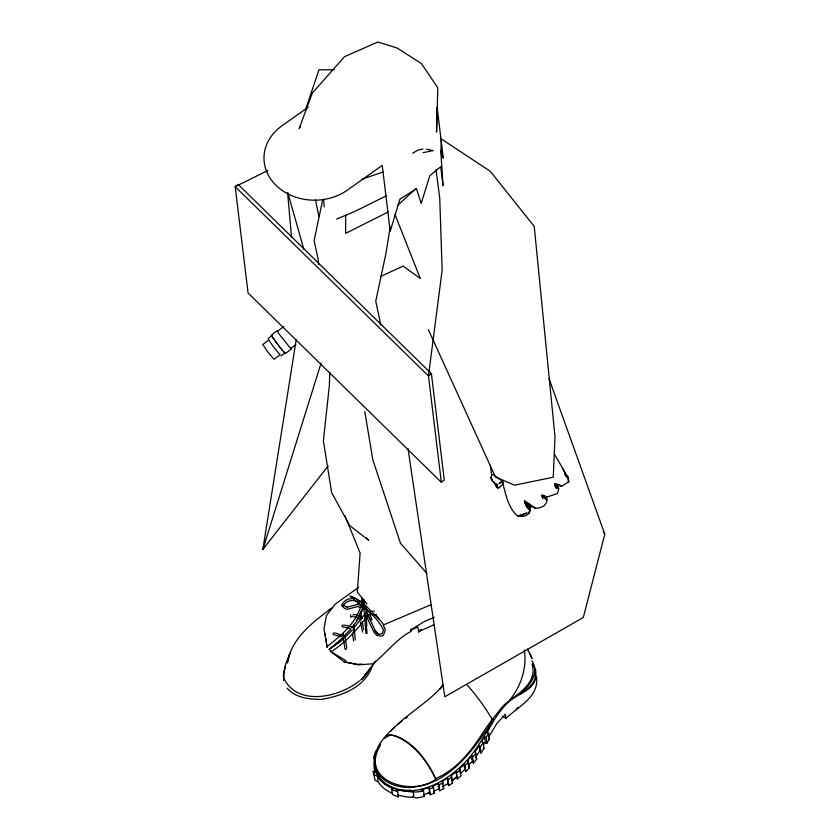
<?xml version="1.0" encoding="UTF-8"?>
<svg xmlns="http://www.w3.org/2000/svg" width="840" height="840" viewBox="0 0 840 840"><rect width="100%" height="100%" fill="white"/><g stroke="black" fill="none" stroke-linecap="round" stroke-linejoin="round"><path stroke-width="1.26" d="M345.702 215.25L345.618 233.373L388.395 211.901M283.909 678.689L283.973 672.126L285.453 664.639L289.968 653.247L287.332 662.991C291.459 637.917 313.425 621.6 332.619 607.509M361.095 615.374L361.064 618.376L361.147 611.3M441.168 140.564L440.969 153.783L443.026 185.619L440.748 166.74L429.818 175.686L421.166 203.511L416.483 188.716L399.924 199.154L390.212 231.231L382.242 165.396L347.413 190.103A50.642 42.2 -0.3 0 1 276.024 185.378A50.642 42.2 -0.3 0 1 281.852 125.885L308.238 107.174M437.01 107.709L436.548 132.069L437.808 87.843L421.439 63.546L397.205 48.069L377.853 42L344.474 56.7L312.396 92.988L299.177 128.51L300.562 126.493M329.752 372.236L329.395 385.13L323.379 440.927L331.621 492.555L349.587 525.462L368.634 540.32L365.999 537.579M364.445 609.105L364.707 606.239L363.825 606.197M362.397 605.567L353.419 599.329L353.535 598.006L354.365 597.481L364.35 604.422M350.584 614.807L350.522 617.096M361.494 603.067L362.103 598.059M362.156 602.227L362.481 599.728M365.547 607.782L363.962 608.349M363.878 603.824L364.476 599.97M352.086 627.921L352.065 626.273M328.167 465.875L262.857 549.413L296.226 339.675M390.18 227.22L385.906 253.691L375.753 301.171L380.814 325.038M363.394 603.95L363.983 600.39M322.728 199.626L314.087 240.765L318.266 259.613L318.56 264.558M351.844 627.407L350.217 626.493M285.327 666.971L283.416 674.363L283.647 680.526M549.045 378.767L604.8 534.188L583.317 617.463L444.801 696.77L407.967 448.392M491.883 474.548L491.022 477.498L492.114 480.596L496.724 485.489L496.136 484.292L497.511 487.683M262.857 549.413L321.121 363.006M305.592 109.526L318.959 69.794L334.373 69.741M372.876 663.81C367.017 686.532 342.29 696.119 321.258 699.332L320.702 699.405C308.784 699.29 295.397 697.872 287.144 688.181M362.313 608.664L357.294 620.246L352.328 627.018M360.665 606.732C355.152 624.162 340.494 635.88 326.781 646.884M360.381 680.222L365.032 675.843L366.093 673.712M384.899 738.423L385.917 736.428L389.687 734.654C411.915 738.538 426.919 760.305 436.086 779.404M484.502 742.623L486.948 743.138L489.416 738.99L488.67 733.288L487.106 732.984C492.481 721.959 499.044 711.385 507.759 702.671C516.789 693.872 532.277 691.572 535.994 677.891L535.71 670.215L532.739 664.062M486.948 743.138L486.192 737.394L488.67 733.288M357.588 603.204L358.239 602.049M483.966 744.314L485.268 742.224L484.606 737.048L486.192 737.394M488.659 736.88L496.86 723.481L505.376 714.231L505.88 718.462C518.101 706.608 539.585 696.822 536.487 676.673M356.486 620.12L359.131 615.657M360.455 613.431L363.09 608.969M484.606 737.048C479.693 742.329 483.861 741.941 484.008 748.303L480.953 753.091L479.325 745.595L475.241 751.506L475.566 754.058M483.252 742.476L480.175 747.212L480.953 753.091M376.614 753.102L375.659 751.275L373.569 757.47L374.546 759.938L374.084 767.991L375.333 771.981L373.244 771.351L375.007 780.192L377.538 781.683M442.848 684.526L440.16 688.916L442.617 685.818C427.539 703.185 406.518 714.084 390.989 730.884M380.121 745.7C359.069 781.043 412.388 797.202 435.971 779.142M375.648 661.143L365.032 675.843M475.241 751.506L476.69 759.192L473.351 763.182L472.511 760.966M475.913 753.291L472.574 757.26L473.351 763.182M475.902 756.609L479.987 750.698L479.325 745.595M531.993 664.073C537.968 683.907 516.789 694.019 504.494 704.634C499.853 709.097 496.534 714.746 492.156 719.397L484.155 730.695C471.923 750.078 457.139 769.493 435.425 778.68C427.833 761.723 415.464 746.172 398.843 737.404M350.91 628.961L340.651 639.587L330.288 648.501M364.193 608.549L365.001 607.457L365.81 607.866L368.277 611.846M362.156 679.319L371.469 667.107L364.34 675.538M365.085 613.82L353.703 628.152M510.027 699.636C521.125 686.227 527.1 667.307 524.328 649.971M368.004 615.332C357.588 629.223 345.818 642.39 331.012 651.735L344.232 661.92L345.839 660.587L331.012 651.735M503.632 483.2L499.443 487.546L497.69 488.05L496.115 486.581L494.088 482.055M352.034 630.178L341.45 640.658L330.351 648.596M472.574 757.26L472.017 755.779L467.891 760.337L469.298 767.949L465.832 771.572L464.478 764.096L459.774 768.526L461.044 775.793L457.411 778.953L456.414 776.328M468.447 765.156L472.679 760.883L472.017 755.779M468.52 761.996L465.045 765.597M418.74 632.111L421.281 629.496M397.751 205.254L415.695 188.79M411.243 629.969L417.837 626.934L418.551 631.701L421.187 629.286M351.54 617.075L352.853 615.93M456.141 771.677L451.332 775.73L451.994 780.853L456.813 776.79L456.141 771.677L457.411 778.953M456.624 772.968L460.268 769.818M456.813 776.79L451.994 780.853L451.563 779.73M516.169 709.139L516.841 708.572A104.045 89.271 -6.9 0 0 518.228 707.375M397.782 724.532L402.37 720.731M502.341 481.036L498.897 483.851L502.551 480.953M395.02 726.81C384.248 736.239 373.159 749.101 374.325 764.411C377.758 781.284 396.995 788.918 412.629 787.238C451.07 783.058 474.212 748.745 493.679 719.145C484.701 735.368 475.808 752.021 462.346 765.093L462.305 765.135C448.802 778.061 432.002 788.634 413.049 790.639C395.661 793.054 372.666 781.557 374.703 761.565M328.577 610.523L330.53 609.01M268.055 338.562L271.834 335.643M283.657 326.54L277.568 331.233L278.586 333.396L290.703 348.526L295.774 344.61M281.19 355.845L284.97 352.937L283.447 351.519M431.413 373.727L428.463 375.974L441.336 482.296L444.276 480.039L431.413 373.727L238.14 184.411L235.2 186.669L248.062 292.981L441.336 482.296M358.659 587.297L335.076 604.244L326.435 615.562L323.988 629.066L327.149 647.241L326.781 644.742M368.897 614.964L369.716 614.365L372.005 619.605L370.913 620.225L368.141 615.72M389.823 735.294L393.362 735.399M341.208 640.574L329.102 649.173L331.391 651.903M364.319 605.871L365.19 605.493M359.342 680.936C339.959 696.832 299.019 706.702 284.644 679.76M410.55 630.042L425.03 621.149L434.343 617.305M451.332 775.73L452.592 782.964A119.742 99.792 -2 0 1 448.781 785.6L447.479 778.25L442.397 781.337L442.733 783.92M447.479 778.25L448.151 783.384L443.069 786.492M405.227 718.589L407.306 717.328M442.397 781.337L443.699 788.634A105.914 86.1 1.2 0 1 439.73 790.755L438.501 783.689L433.146 785.946L433.482 788.54M438.501 783.689L439.173 788.833L433.829 791.133M412.713 153.174L417.9 150.16L422.961 148.974M386.064 737.226L388.889 735.777M418.551 631.701L434.385 624.572M267.855 170.51L235.2 186.669L428.463 375.974L442.144 270.155L439.751 198.314L436.034 169.764M386.558 195.699L354.858 211.439L336.62 219.02M362.838 606.679L361.841 607.152L363.027 606.963M380.489 276.538L403.106 266.102L420.305 278.512L394.937 214.421M431.235 604.622L383.817 624.792L375.784 614.88M412.419 796.708L416.682 798L424.294 796.52L423.549 790.787L420.745 789.968L428.999 787.595L429.681 792.76L423.497 794.808M363.132 605.84L363.678 609.042M362.219 179.109L382.925 172.053M343.392 625.075L342.216 625.464L342.163 626.661L343.298 627.123M334.394 632.929L333.239 633.297L333.228 634.494L334.383 634.977M365.705 611.09L366.839 626.073L366.125 626.262L365.243 626.199L364.896 615.741M423.549 790.787C414.897 793.443 405.93 790.976 397.12 790.01L397.415 792.13M423.119 152.659L433.272 150.581L426.489 149.153M361.673 664.01L357.83 664.377L344.253 661.825M404.712 790.556L410.77 790.041M367.973 611.657L374.472 611.142M351.635 598.773C347.256 598.374 343.13 601.493 341.534 605.451L343.802 607.793L346.92 609.357L357.473 606.606L363.689 607.961M554.715 485.604L556.553 488.586L554.663 483.409L560.942 485.888L558.894 484.88M406.276 790.429L397.803 789.232M541.653 495.852L545.223 495.894M376.415 614.523L368.844 614.376L376.499 614.712M353.252 614.481L357.567 615.027M353.724 616.801L356.99 617.253M526.953 503.717L530.607 507.612L529.683 512.043C528.003 515.33 523.992 516.947 520.38 516.212L523.457 516.264L518.175 515.886L527.09 512.978L517.881 516.285C507.245 507.35 505.691 492.398 501.795 479.987M488.67 738.853L489.416 738.99M344.201 661.962L358.292 664.828L372.803 663.8C386.211 653.573 395.966 639.156 411.358 631.239L410.97 629.181M362.187 605.556L357.242 604.496L346.594 607.331L347.298 607.499L343.193 604.968L343.224 606.081C344.935 601.377 350.375 600.075 354.858 600.674L359.32 602.879M344.127 627.144L349.797 628.488M344.358 625.097L348.285 626.01M483.441 748.146L484.008 748.303M391.766 792.194L392.837 794.84L398.401 796.908L397.677 791.396L393.54 790.377L391.608 788.099C386.043 785.505 380.604 781.809 377.506 776.36L374.378 774.827L373.244 771.351M335.202 634.988L341.03 636.731M335.37 632.972L343.203 635.639M345.177 649.131L346.343 649.457M380.552 743.957L378.336 747.212M427.98 792.887L429.765 793.401L430.28 794.724A86.919 68.733 4.1 0 0 434.438 793.128L433.146 785.946M423.476 796.268L424.294 796.52M395.64 789.232L397.772 789.873M394.475 735.767L397.824 736.859M397.834 795.312C402.308 795.312 417.648 801.633 412.881 791.458M396.732 788.865L391.43 787.017L386.6 784.224M555.324 484.166L559.965 485.919M353.419 599.329L354.165 599.613M356.307 599.225L361.001 601.503L363.531 604.359M559.776 485.342L561.676 486.308L568.732 481.751L568.302 477.677L564.974 474.201M362.775 618.282L359.247 616.35L358.459 618.45L361.169 619.93M531.657 505.68L524.317 500.682M529.158 504.042L527.027 502.646L530.523 505.943L535.521 508.242C542.546 508.379 548.573 504.147 546.514 496.892M532.34 506.142L535.521 508.242L533.589 506.961M440.276 138.243L490.266 171.286L534.23 226.401L555.009 436.79L553.255 477.215L514.573 485.195L495.432 476.983L428.306 329.522M360.581 605.325L361.578 606.008M502.677 716.184L505.88 718.462M493.07 474.506L503.223 481.856M277.715 331.086L277.116 330.635L271.268 335.223L280.728 348.443M542.85 495.033L545.822 497.427L557.456 493.511L558.768 488.723L555.734 484.743M353.987 599.235L350.647 596.053L354.406 598.395M565.75 475.503L568.302 477.677L568.491 481.866L568.302 477.677L564.722 473.97M543.638 497.291L546.913 500.136L541.947 495.128M527.027 504.893L530.197 507.685L529.106 513.072L530.197 507.685L526.722 504.011M384.794 782.912L380.604 779.163L377.076 773.798L375.27 768.054M382.242 781.63L384.752 783.941M365.284 605.136L378.756 618.996M364.256 606.963C371.354 614.009 379.522 620.812 383.471 630.221L382.127 633.538L379.596 634.316L377.695 633.77L375.175 630.672L377.927 634.085L375.175 630.672M357.788 603.876L358.355 604.443M564.533 473.792L567.714 476.931L562.412 468.174M555.555 485.352L558.684 488.901L557.225 484.155M564.543 474.023L568.323 478.013L564.963 474.38M361.914 603.676L363.321 605.199M282.135 350.038L285.421 353.535L291.155 349.125L290.892 348.159M426.909 573.395L400.428 543.175L372.844 459.837L364.812 411.642M466.851 684.663C476.385 695.384 485.016 706.944 492.156 719.397M526.05 505.533L528.927 509.324L526.039 505.386M282.397 350.438L278.859 346.038M366.954 603.981L357.326 592.085L360.108 553.046L344.904 515.613M526.134 505.386L528.444 508.326L524.506 502.226M275.268 341.366L277.032 343.739M603.278 532.056L604.8 534.188M274.008 339.528L271.73 335.811M525.126 503.276L527.688 507.413L524.822 501.207M554.452 454.241L563.231 469.193L566.349 476.711M375.449 631.008L367.71 614.922L365.568 607.562M531.962 660.744C539.837 672.924 529.62 686.249 520.044 693.851C526.691 690.228 532.906 685.293 535.196 677.775L534.923 670.351M366.135 615.825L373.884 631.953L376.772 635.492L381.707 636.132L383.544 634.966L385.329 629.779L383.271 625.17M496.629 483.798L497.501 485.867M529.652 653.142C535.868 666.74 528.559 651.147 527.447 649.1M397.656 795.05L398.401 796.908M428.999 787.595L430.28 794.724M397.12 790.01L397.677 791.396M354.365 597.481L354.753 598.469M433.892 791.763L434.438 793.128M442.995 786.818L443.699 788.634M438.396 786.828L438.165 786.24L438.501 787.595M438.9 788.12L439.173 788.833M438.995 788.886L439.73 790.755M362.628 632.1L360.37 622.03M452.308 782.219L452.592 782.964M447.657 782.124L448.151 783.384M447.772 782.964L448.781 785.6M479.588 745.658L480.175 747.212M475.766 756.756L476.69 759.192M471.608 758.573L472.406 760.148M468.562 765.986L469.298 767.949M464.037 766.29L464.719 768.086M464.835 768.947L465.832 771.572M541.695 495.296L542.881 498.918M440.622 150.559L443.026 157.962M353.577 640.952L352.443 633.045M287.889 192.896L303.901 249.501M375.239 767.928L375.837 770.07M359.625 614.072L359.909 615.206M491.757 475.566L490.235 465.15M346.815 648.175L345.324 638.736M344.957 648.553L343.298 638.411M315.473 199.626L318.812 216.132M362.208 621.736L363.731 629.675M355.257 639.975L353.913 624.614M325.143 633.497L325.51 635.996M325.878 638.495L326.424 642.243M391.608 788.099L392.322 793.401C386.694 790.828 381.224 787.07 378.105 781.578L377.506 776.36M459.942 769.797L460.446 773.64L465.14 769.209L464.478 764.096M429.681 792.76L429.765 793.401M375.659 751.275L375.963 753.585M467.891 760.337L468.552 765.44M363.836 609.115L364.728 616.098M365.096 606.323L365.4 608.706M437.189 107.698L443.268 157.952M353.272 629.38L353.535 631.817M341.45 634.82L341.544 635.975M287.647 192.938L291.512 237.258M323.547 199.164L324.198 206.85M345.356 634.62L345.44 636.794M343.319 633.476L343.392 636.069M374.703 770.291L374.714 772.275M442.921 782.702A105.63 86.468 0.4 0 1 438.953 784.854M451.815 776.979A119.669 99.971 -2.3 0 1 448.014 779.625M433.671 787.29A86.468 69.216 2.9 0 1 429.524 788.928M262.878 344.536L267.393 351.488L274.103 359.32L280.235 354.596A9.335 0.598 52.4 0 1 273.525 346.762A9.335 0.598 52.4 0 1 269.01 339.812L262.878 344.536M365.547 626.356L365.873 633.35L366.566 633.392L367.132 633.266L366.324 626.304L365.547 626.356M354.123 597.681L353.524 598.059L350.038 596.432L354.123 597.681M499.443 487.546L497.112 487.421L499.443 487.546M492.114 480.596L491.022 477.498L492.114 480.596"/></g></svg>
